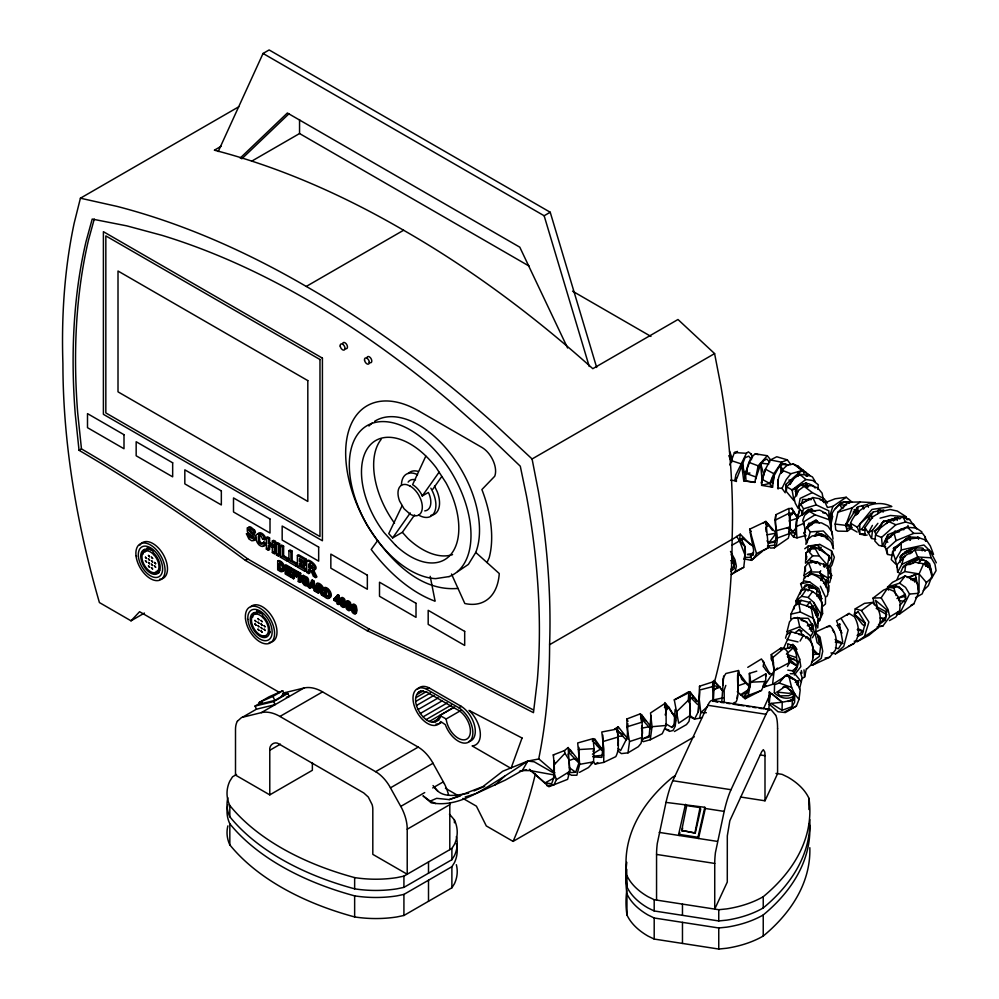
<?xml version="1.0" encoding="UTF-8"?>
<svg xmlns="http://www.w3.org/2000/svg" width="999" height="999" viewBox="0 0 999 999"><rect width="100%" height="100%" fill="white"/><g stroke="black" fill="none" stroke-linecap="round" stroke-linejoin="round"><path stroke-width="1.5" d="M897.164 579.245L898.813 575.099L904.832 571.528L919.08 573.926L919.055 592.432L915.396 574.6L919.08 573.926L923.613 563.798L929.807 568.269L932.467 574.85L932.142 577.322L926.41 582.529L922.202 593.881L915.521 597.639M454.657 706.967L439.885 715.484C431.793 737.362 404.058 698.85 420.904 690.908M593.306 761.837L595.204 764.048L603.721 762.399L603.846 749.088L601.798 731.992L617.37 728.995L618.256 726.822L628.059 739.173M578.921 747.402L578.758 763.373L575.699 772.227L570.829 772.577M780.806 473.264L780.868 467.332L782.267 469.031L782.117 472.028M617.882 750.923L621.378 753.608L627.984 752.846L629.532 741.57L626.86 726.872L626.96 718.943L640.396 713.798L643.456 718.106M564.46 750.586L564.947 753.283L569.155 760.014L569.705 771.403L567.644 779.345L548.901 786.75L529.395 769.292L544.979 782.904L551.56 783.765C555.656 775.037 554.308 764.31 553.259 754.919L564.46 750.586L568.144 747.552L569.667 770.454L567.894 774.537M794.292 695.841C788.036 700.374 779.357 697.951 774.337 692.719L774.562 684.74L779.17 683.004L785.401 675.449L788.998 676.648L791.62 687.437L794.742 694.03L794.63 702.135L792.107 706.643L782.08 710.289L771.091 703.408L769.093 704.482M857.854 513.511L857.929 507.854M742.357 695.616L745.167 698.713L761.475 690.409L765.696 681.518L765.833 673.826L750.749 682.192L748.214 695.579L745.167 698.713L737.274 691.67M778.046 485.864C777.01 477.697 780.818 470.129 787.312 465.284L793.119 463.948L797.939 466.071L809.852 475.636L793.119 463.948M782.08 710.289L782.217 702.235L772.077 693.943L770.017 694.442L763.461 708.84M906.767 519.642L906.168 516.758L897.314 511.051L890.121 509.49L881.293 511.625L872.614 516.945L864.984 527.534L864.859 535.389L867.182 535.027M689.497 702.434L690.509 692.856L698.988 702.971M772.177 479.695L771.915 482.654L772.951 482.817L773.888 476.673L772.564 487.175L761.55 485.364L762.225 479.408L765.446 469.18L770.429 459.965L776.772 456.755L787.337 459.865L790.833 464.61M787.687 648.176L787.786 643.693L793.356 646.091M885.339 617.32L878.383 624.987L885.276 619.992L886.712 609.827L875.499 600.262L877.534 607.155L886.75 612.15M762.237 481.431L762.412 475.262M787.424 666.508L789.622 662.487L787.175 651.236L784.14 648.089L780.669 648.214L771.265 654.595L771.141 658.978L773.513 662.799M797.027 537.862C795.941 528.384 796.278 518.219 799.962 509.253L796.078 522.102L795.504 533.029L793.618 537.112L797.027 537.862L805.631 535.551M792.107 706.643L792.382 699.238L793.843 697.277M627.822 723.613L627.26 737.637L620.604 750.599L618.294 748.513M650.674 726.448L641.82 715.059L642.494 733.129L641.795 735.764M789.148 520.979L797.839 518.131L793.681 512.325L790.496 513.461L789.472 533.528L788.323 538.186L774.312 547.827L770.604 548.076L768.231 546.653M713.211 701.448L712.599 686.65L712.811 681.917L713.985 680.444L723.139 691.383M721.74 702.497L723.638 676.073M301.848 578.234L302.335 576.136M689.722 716.745L694.58 719.018L698.313 711.738L699.849 691.545M698.313 711.738L699.55 686.226L712.811 681.917M829.095 560.064L829.295 555.831L818.83 549.013L814.747 547.739L808.066 550.799L805.993 552.971L805.494 563.186L812.686 555.856L819.267 555.919L827.896 565.659L829.869 573.938M765.746 524.075L765.883 521.478L749.637 529.208L756.493 553.633L753.496 558.716L751.36 560.352L744.305 558.928M790.696 618.768L790.933 614.185L794.767 605.581L798.863 603.546L811.076 607.18L813.86 609.652L818.368 619.255L817.756 627.921L813.174 618.181L811.076 607.18M237.387 721.228A25.362 14.648 60 0 0 235.502 729.445L235.502 775.087L269.78 794.879L269.78 750.286C268.918 745.029 274.75 740.646 279.233 744.143L363.761 792.944L368.294 797.04L372.127 804.632A14.336 8.279 60 0 1 372.814 809.277L372.814 854.37L407.217 874.237L407.217 829.22A34.253 19.768 60 0 0 401.785 808.253L389.473 786.088A28.796 16.621 60 0 0 375.612 771.64M724.263 702.409L724.15 690.197L725.811 685.414M743.743 567.32L731.305 574.5L735.202 571.528L743.743 567.32L745.154 555.419L739.51 540.871L740.247 534.178L749.862 544.005L753.633 546.191M900.074 562.35L900.424 556.605L905.269 551.848L914.722 547.739M767.332 455.719L758.141 465.809L754.819 482.442L743.756 480.831C747.04 471.903 746.865 460.152 755.294 453.821L767.332 455.719L770.828 460.152M828.908 585.601L828.508 591.72L827.971 569.13L831.68 575.312L829.694 582.667M689.635 714.198L690.371 711.213L689.909 703.995L688.299 700.287L688.873 691.67L690.184 692.107L696.428 701.198M811.388 511.613L811.588 508.653L797.065 518.069M765.646 676.573L765.833 673.826M821.952 602.385L821.128 614.585L819.355 621.078L822.602 613.661L821.952 602.385C818.668 594.555 810.314 587.574 801.423 589.76L795.891 600.936L796.028 604.657L798.313 600.574L801.173 600.337L810.189 602.497L818.443 615.009L817.057 617.457M778.109 489.035L778.159 479.645M768.755 709.952L770.017 694.442L769.342 691.957L782.217 702.235L791.108 700.436M811.163 631.268L812.437 623.913M889.447 620.591L895.828 617.007L899.637 610.889L900.286 603.508L897.964 596.415L893.618 591.121L887.349 588.511L883.516 590.109L873.064 598.089L874.35 604.87M650.998 715.446L649.063 737.062L642.757 738.923L649.487 735.664M734.49 561.376L734.078 566.021L730.918 569.218M817.806 489.36L818.243 484.74L812.886 480.507L805.843 479.52L799.824 474.363L793.83 478.558L786.787 486.925L786.288 491.458L793.955 500.624L792.082 489.91L786.787 486.925M768.481 700.486L769.342 691.957M823.588 566.72L823.863 563.973M811.288 511.463L811.588 508.653M737.062 698.301L737.387 695.304M737.712 692.319L738.298 674.138L740.296 674.712L746.253 682.704L749.675 685.439M752.996 555.544L753.621 549.962L750.137 532.417L751.148 531.356M788.885 508.454L775.936 514.66C773.189 524.438 779.295 534.34 776.548 544.293L774.312 547.827M826.086 587.524L826.46 579.333M809.39 551.535L809.665 549.1L812.599 546.266L819.904 544.467L831.518 550.861L834.365 557.23L832.03 564.847L830.094 567.807M826.26 585.976L826.747 581.68L824.55 584.815M875.748 539.373L871.59 538.473L872.527 530.207L877.884 523.326M915.521 527.959L909.54 519.43L902.996 517.145L888.673 521.553L880.469 527.897L875.524 535.014L874.837 540.996L878.958 545.417L885.713 546.865M777.534 668.056L774.175 670.816L763.523 687.2L772.564 684.352L774.175 670.816L772.876 657.454L771.265 654.595M925.611 566.096L926.235 560.851L923.913 564.048M769.28 704.258L777.971 711.738L785.364 712.562L796.39 706.068L798.988 699.462L800.211 689.859L795.616 680.406L788.998 676.648M807.617 551.123L808.266 546.028L819.904 544.467M904.832 571.528L905.718 564.685L915.534 562.275L923.613 563.798M617.807 745.404L618.418 740.833L617.37 728.995L616.745 731.842M780.494 649.525L780.669 648.214L782.679 648.9M641.358 739.447L643.244 741.67L650.249 739.772L652.035 726.71L650.524 712.961L664.585 703.683L664.897 702.572L668.893 708.303M343.956 604.757L343.968 600.574M348.151 602.909L348.127 607.105L349.163 608.578M826.81 568.369L829.295 555.831M885.276 619.992L886.712 609.827M805.094 577.946L804.033 575.474L805.319 566.533L808.441 562.549L817.632 562.062L820.304 565.184M864.909 625.774L862.487 624.525L854.42 614.285L855.231 608.866L864.485 603.359L872.602 602.422C880.044 608.291 882.479 619.28 878.109 627.709L868.905 635.302L857.13 641.608L854.182 641.183M340.821 599.675L341.508 597.727A2.722 1.573 60 0 1 342.669 597.577L343.681 598.164A2.735 1.586 60 0 1 344.855 599.675L345.579 603.558L344.855 606.618A2.722 1.573 60 0 1 344.131 606.868M675.112 709.477L674.088 725.286L671.927 727.459L665.759 723.776M791.757 509.403L791.932 508.316L788.848 508.653L789.934 526.997L788.661 532.442M817.769 623.151L818.368 619.255M806.805 556.281L806.343 559.215L805.993 552.971M763.136 666.558L763.86 662.399L761.425 658.965L747.776 667.344M820.716 580.494L821.465 576.336L810.414 573.189L808.865 575.436M768.643 701.997L770.017 694.442M283.204 568.381L282.43 569.655L280.082 568.518L279.183 569.043L279.183 563.386L280.082 562.874L280.082 568.518M736.238 477.659L736.425 481.506L734.814 480.669L735.913 474.737L746.44 453.296L748.376 451.835L751.223 454.108L752.172 456.88M877.771 513.636L878.558 509.365M688.935 701.198L689.585 698.276L690.134 715.471L688.96 721.465L686.463 724.6L674.4 731.505M681.705 830.419L686.738 805.569L700.037 807.617L700.711 809.128L695.267 833.066L681.705 830.419L695.267 833.066M695.004 832.479L700.037 807.617M567.994 754.969L570.004 749.45L579.02 760.988M723.825 676.86L725.886 673.501L738.511 670.516C735.701 680.719 740.471 691.808 736.213 701.798L733.578 703.009M641.957 725.936L642.32 737.362L641.021 743.431L638.299 746.69L627.984 752.846M704.794 807.292L697.964 837.299L698.488 838.473L705.319 808.478L704.794 807.292L666.008 802.397L657.255 843.643A25.362 5.357 -81.2 0 0 656.555 854.432L656.555 900.087M689.959 715.471L694.58 719.018L699.575 718.256L700.811 712.574L699.025 697.414M775.586 715.147L771.091 709.752A28.796 6.081 -81.2 0 0 766.021 714.235L731.018 789.709A45.667 9.653 -81.2 0 0 724.175 811.4L715.421 852.634A25.362 5.357 -81.2 0 0 714.735 863.436L714.735 909.09L727.284 882.055L727.309 835.876L729.844 820.728L761.688 751.723L763.336 749.65L764.747 751.985A14.336 3.034 -81.2 0 1 764.997 755.694L764.997 800.798L740.496 797.002M801.922 678.608L804.595 677.035L806.405 668.693M830.818 524.825L832.642 516.52M735.202 571.528L736.375 566.233L734.952 559.615L730.506 551.448M801.61 503.883L802.609 499.4L811.388 499.612M679.857 832.492L679.17 835.489L678.658 834.302L685.489 804.307M681.967 831.018L682.654 828.021M851.96 527.609L847.327 531.318L837.811 531.118L835.726 529.882L835.164 524.075L837.886 512.25L847.926 502.197L851.185 501.835L848.925 503.221M811.8 629.557L812.711 625.611L808.253 618.331L794.005 618.044M592.469 741.208L593.069 738.636L595.042 739.347L603.246 750.898M795.316 533.004L793.618 537.112L789.922 532.767L795.316 533.004L795.054 534.103L795.828 531.655M797.702 684.914L798.413 682.042L787.274 674.537M799.587 688.598L802.247 678.059L800.324 672.252M238.773 106.781L80.42 198.202L74.163 223.202A711.026 410.514 60 0 0 62.912 363.711A714.809 412.699 60 0 0 99.413 602.559L131.019 620.816L144.443 613.061M743.905 559.278L745.391 553.334L745.192 546.915L740.933 538.661L744.255 538.598L740.384 540.659M787.799 633.903L787.037 631.655L789.497 621.853L792.319 618.568L797.639 617.519L806.655 621.99L812.949 632.904L810.589 635.988L810.664 641.808M729.844 464.972L734.415 452.547L737.499 451.423M579.507 772.352L588.473 767.557L593.543 761.862L594.068 748.688L593.069 738.636L577.697 742.956L579.695 764.335L576.86 775.212L571.44 775.274L569.168 773.713M760.826 463.548L755.569 479.32M900.286 573.376L897.614 572.14L901.847 564.335L903.92 556.48L914.959 549.987L928.783 550.212L931.043 552.734L936.325 562.799M805.806 554.645L806.205 553.196M94.256 219.068L88.436 240.284A669.542 386.563 60 0 0 77.672 412.674L81.468 448.901A1753.158 1012.187 60 0 1 247.852 559.003L369.518 629.258L452.597 668.406L533.379 709.914M775.936 514.66C774.4 524.625 777.821 535.189 774.35 545.192L767.494 545.978M800.274 593.943L801.423 589.76M829.694 520.554C831.318 512.025 837.212 503.883 845.966 501.823L848.888 502.884M815.634 510.976L808.566 509.265L801.81 515.022L803.533 508.841L800.599 503.996L812.824 497.539L819.779 498.738L825.324 502.897L827.035 506.693M771.915 482.654L773.75 476.386L777.996 468.656L781.98 463.786L785.251 463.736L788.323 465.322L780.768 463.911M793.643 609.427L794.767 605.581M665.184 714.922L666.071 711.95L665.684 704.12L669.155 707.492L674.874 717.582M922.164 550.836L922.951 548.214M807.192 542.12L810.301 531.918L806.655 527.06L814.585 522.527L821.54 522.889L827.871 526.236L832.042 532.017L833.041 539.035M857.13 641.608L864.447 636.588L868.905 622.04L861.463 610.539L855.231 608.866M893.556 521.003L894.405 518.219M785.539 638.174L786.787 634.115L791.033 631.793L803.508 635.114L806.28 637.574M664.834 706.867L665.684 704.12M803.421 580.219L804.357 577.272L811.75 574.125C820.541 576.848 828.621 584.565 827.821 594.368L826.747 596.64M926.223 565.834L927.621 561.488M828.708 518.993L832.916 506.356L846.203 497.277L851.735 501.873M796.353 651.585L794.592 646.378L799.675 659.04L796.303 669.417L793.131 673.801L790.209 673.676M761.475 690.409L743.406 697.24L746.927 692.906L749.475 685.239L749.4 673.401L756.767 671.141M830.531 528.871L831.455 526.136L830.394 519.13L826.173 513.461L819.704 510.164L809.465 511.351L804.62 515.284L802.759 520.392L804.282 525.162M805.818 544.293L807.517 539.398L812.224 535.926L818.793 534.977L825.599 537.025L830.981 541.833L833.578 548.801M346.703 602.122L347.24 601.036M736.8 478.521L745.054 457.717L748.763 456.156L751.573 459.827M264.598 539.71L262.6 539.11L261.238 536.513L259.49 535.601A3.197 1.848 60 0 0 258.391 536.188L258.379 541.221A3.147 1.823 60 0 0 259.465 543.081L260.452 543.881A2.86 1.648 60 0 0 262.113 543.906L263.886 542.007L265.846 543.856L264.623 544.567C263.748 548.401 259.091 545.716 257.892 543.506A6.231 3.596 60 0 1 256.243 540.009C252.872 531.081 264.31 532.654 264.598 539.71L265.821 539.01C265.559 535.514 259.99 529.97 257.467 534.315M265.846 543.856L264.835 545.566L263.162 545.804M593.044 751.523L594.068 748.688L578.371 749.575M263.561 542.919L263.886 542.007M754.932 482.205L746.078 481.019L745.454 473.201L750.274 460.214M847.327 531.318L845.728 525.362L852.234 507.829L860.289 501.973L875.311 502.709L868.193 503.021M783.716 648.101L791.033 631.793M932.467 574.85L928.346 585.651L923.351 590.546M310.065 588.311L310.677 586.725L313.624 588.423L314.273 590.734L315.896 591.67L316.795 591.146L313.836 580.918L312.262 580.007L308.479 587.387L310.065 588.311L310.964 587.787L309.378 586.875L308.479 587.387M311.126 585.551L312.125 582.954L313.149 586.713L311.126 585.551L313.024 582.442M907.904 526.573L887.961 534.665L885.564 540.834L887.811 542.282M354.021 605.881L353.871 610.414L355.12 611.875M826.697 582.055L819.767 573.064L820.691 570.741M821.902 580.606L823.538 576.523M830.381 521.391L832.479 516.183L831.43 513.886M894.717 520.154L895.791 517.532M797.751 683.066L798.676 680.794M914.634 582.03L916.195 578.234L910.926 579.145M799.487 603.533L801.173 600.337M310.527 584.128L312.262 580.007M787.337 459.865L781.655 462.2L773.838 473.701L769.754 483.429L762.112 485.164M789.972 484.453L791.732 480.282L788.885 480.069M877.634 528.908L879.957 527.272L881.705 523.114M896.578 614.51L899.387 614.173L913.835 603.896L918.406 593.306L917.806 584.365L915.696 581.156L905.256 575.874L892.519 582.317L887.537 587.175L888.498 590.097M640.596 717.894L641.82 715.059M806.742 543.568L804.108 532.854L806.655 527.06L812.362 524.35M762.712 686.713L765.371 680.706M900.848 571.99L903.296 566.495L905.718 564.685L910.314 564.41M796.203 495.442L798.451 490.472L804.108 486.326L811.313 485.614L817.744 487.999L822.115 493.156L823.176 498.663M487.012 562.537L489.185 557.742A103.247 59.603 60 0 0 481.893 489.56L494.705 476.273A19.393 11.189 60 0 0 481.893 447.415L418.668 410.914A103.247 59.603 60 0 0 351.223 424.013A103.247 59.603 60 0 0 367.045 525.012C386.625 556.243 417.657 591.97 458.004 588.411M218.219 151.536L263.049 53.459L269.131 49.95L550.224 212.238L596.665 367.457M770.291 709.415L712.125 700.424A28.796 6.081 -81.2 0 0 707.841 705.232L672.839 780.706L731.018 789.709M764.997 800.798L777.584 773.651L777.584 728.646M879.957 527.272L883.74 520.679M664.585 703.683L666.071 711.95L666.146 725.449L662.237 733.728L650.249 739.772M856.193 515.009L857.492 512.3L856.692 508.241M402.185 505.556L388.761 533.628L392.619 537.924L402.36 532.305L414.635 514.922M425.799 456.156L412.587 484.677A17.208 9.94 60 0 1 421.191 493.756L422.265 495.979L428.346 492.47L429.208 494.268A17.208 9.94 60 0 1 424.75 510.889M569.705 771.403L556.393 779.695L553.808 785.089L546.74 785.614M805.094 589.922L804.008 587.524L805.182 585.077L809.902 585.052L815.196 588.199L820.404 593.943L818.73 588.536L809.902 582.105L804.27 580.931L800.611 583.741L802.809 590.446M829.457 565.946L831.643 561.388L831.518 550.861M901.935 560.614L903.92 556.48L896.902 564.972L897.614 572.14M798.301 486.051L795.841 491.096L796.365 494.118M785.239 492.794L782.005 488.374L786.3 479.532L790.896 473.713L803.009 470.292L804.22 474.413M887.961 534.665L882.304 546.128L881.543 537.412L895.841 524.75L905.618 522.027L913.623 524.263L916.607 529.02M896.553 613.836L899.387 614.173L909.527 594.055L905.531 587.375L899.6 583.154L887.537 587.175L893.943 588.061L897.077 586.113M800.599 503.996L799.188 506.755L799.724 510.689M807.517 551.885L808.066 550.799L812.686 555.856M808.016 591.021L809.964 587.287L807.329 584.565M723.663 677.884L722.689 679.732L723.226 685.089M798.451 490.472L794.193 498.538L795.241 503.146L798.263 508.541L800.149 498.389L812.312 492.619L824.4 498.901L826.173 502.584M248.139 527.784L248.988 526.81L250.612 526.948L254.508 530.057M872.427 525.399L868.343 532.867L871.59 538.473M794.879 669.817L797.402 665.322L795.579 647.29M795.229 491.483L798.039 486.513M812.462 637.712L815.659 632.055L816.046 628.746L813.174 618.181L800.324 612.012L790.933 614.185M891.245 536.75L887.062 538.698L893.818 533.129L895.104 530.881M926.785 566.121L928.283 563.511M800.087 641.058L803.508 635.114L798.988 634.552M476.361 793.468L505.319 780.107L522.315 770.516L527.797 761.063L538.886 758.965L554.907 772.751M808.016 576.498L811.475 570.516L808.441 562.549M857.105 532.055L851.285 528.696L850.549 523.251C856.692 507.292 876.173 498.588 891.832 506.53L872.002 509.428L857.279 527.222L859.889 534.228L864.085 534.815L861.288 533.716M901.098 542.794L892.631 551.635L891.283 559.615L896.44 564.747L895.479 559.952L901.298 549.962L901.098 542.794L910.039 538.836L919.255 537.874L926.572 540.372L930.294 545.916L933.528 554.383L923.95 545.004L901.298 549.962M931.468 578.533L936.075 570.629L934.964 564.21L931.18 557.792L928.783 550.212M814.834 612.075L816.283 609.665M828.92 560.202L830.419 557.729L817.294 545.192L813.661 545.654L809.665 549.1L810.464 551.048M824.662 567.245L826.011 565.022M374.575 421.353A86.039 49.675 60 0 1 450.799 454.095A86.039 49.675 60 0 1 475.761 552.435L468.381 564.41L457.604 571.665M830.956 652.909L835.501 653.821L854.033 643.431C860.501 635.926 859.003 624.875 854.457 616.77L849.05 613.436L836.513 620.816L837.612 623.413M842.869 508.441L844.392 505.993L846.665 504.607M901.148 555.294L910.501 550.761L912.149 548.126M236.538 774.487L232.555 776.785L229.782 781.181A81.394 46.99 0 0 0 229.832 805.531A259.178 149.638 0 0 0 354.645 877.597A81.394 46.99 0 0 0 396.84 877.621L403.921 876.135L451.885 848.451L454.458 844.355A81.394 46.99 0 0 0 454.42 819.992A259.178 149.638 0 0 0 449.425 814.173M227.884 797.789A81.394 46.99 0 0 0 229.832 816.782A259.178 149.638 0 0 0 354.645 888.835A81.394 46.99 0 0 0 396.84 888.86L403.921 887.374L451.885 859.689L454.458 855.594A81.394 46.99 0 0 0 456.343 836.6M227.884 804.807A81.394 46.99 0 0 0 229.832 823.8A259.178 149.638 0 0 0 354.645 895.866A81.394 46.99 0 0 0 396.84 895.891L403.921 894.405L451.885 866.707L454.458 862.624A81.394 46.99 0 0 0 456.343 843.618M227.884 825.886A81.394 46.99 0 0 0 229.832 844.879A259.178 149.638 0 0 0 354.645 916.932A81.394 46.99 0 0 0 396.84 916.957L403.921 915.471L451.885 887.786L454.458 883.69A81.394 46.99 0 0 0 456.343 864.697M835.164 524.075L845.728 525.362L857.567 506.918L867.419 504.445L868.431 507.205M237.4 721.228L241.583 717.494L261.301 712.637L303.883 688.049A45.667 26.361 60 0 1 322.565 691.845M873.064 598.089L881.18 597.802L887.349 588.511M899.637 610.889L889.684 616.895L882.804 626.098L876.997 627.06M789.859 484.503L793.83 478.558M883.778 509.94L873.351 511.925L861.65 529.395L865.246 530.319M927.721 567.245L929.382 564.772M795.891 600.936L801.635 596.316L806.468 589.235M392.619 537.924L410.264 512.962M422.265 495.979L439.073 472.19M432.679 489.398L441.758 476.535M377.672 540.546L371.203 549.462A123.714 71.428 60 0 0 435.114 601.198L430.194 576.311M759.04 467.082L763.76 460.576L766.845 459.053L769.68 462.237M918.406 563.399L921.977 558.478M918.818 562.724L921.39 559.215M350.587 609.939L351.323 606.88L350.599 602.984A2.735 1.586 60 0 0 349.425 601.485L348.414 600.899A2.722 1.573 60 0 0 347.24 601.036M352.672 604.782L352.984 604.358A2.722 1.573 60 0 1 354.146 604.208L355.169 604.795A2.735 1.586 60 0 1 356.331 606.306L357.055 610.189L356.331 613.249A2.722 1.573 60 0 1 355.169 613.398L354.146 612.799M763.423 523.114L765.883 521.478L776.173 533.129L768.843 542.944L767.007 540.871M801.635 596.316L808.166 597.452L812.637 591.445M616.795 728.771L618.256 726.822L614.46 729.108M671.927 727.459L675.074 723.264M755.981 477.035L745.454 473.201L747.177 470.904M914.073 550.574L916.52 547.302M814.285 536.176L817.132 532.492L827.16 536.888L827.921 539.572M899.6 583.154L905.256 575.874M753.583 552.859L749.774 557.43L745.242 557.342M805.706 638.086L806.88 636.613C815.097 643.281 814.697 656.131 810.801 665.159L806.68 669.118M821.428 598.126L819.942 599.987L822.14 598.538M796.852 684.777L798.651 682.542M814.934 632.305L820.017 637L822.726 651.248L821.228 658.353L812.212 665.259L829.582 657.292L835.451 649.974C837.437 641.645 836.213 631.743 829.832 625.561L814.934 632.305L817.107 642.619L820.354 645.529M789.01 515.347L791.857 514.547L793.681 512.325M857.192 514.185L858.978 512.05M788.648 648.488L791.62 644.929M899.924 518.931L897.527 517.582L883.303 521.84L874.737 531.905L876.185 534.465M789.173 529.383L792.919 531.693L795.591 528.571M807.192 500.499L808.878 498.538M899.812 605.444L905.681 598.651L905.206 593.993M335.227 599.675L336.925 597.739L336.925 600.661L335.227 599.675L336.126 599.163M806.493 605.981L810.226 601.785M339.198 604.083L336.925 603.808L336.925 602.097L333.903 600.349L333.903 598.913L337.999 594.83L339.198 595.516L339.198 600.923L340.11 601.46L338.286 601.448L338.286 596.041L337.1 595.354M335.602 597.502L337.999 594.83M855.069 515.097L858.328 511.5M835.339 508.591L840.908 502.559L845.966 501.823L842.919 502.36M794.28 675.074L800.811 666.645L799.675 659.04M554.445 764.535L564.947 753.283M131.019 620.816L139.598 611.713L279.708 692.607M805.843 479.52L792.082 489.91L795.366 489.06L798.451 485.851L803.196 484.09L808.703 483.753L813.561 485.889L815.147 488.036M688.299 700.287L676.872 711.463L675.212 726.248L673.026 730.469L669.555 731.38L665.172 728.97L668.905 729.982M240.21 158.054L287.375 112.999L519.805 247.19L567.594 348.002M241.795 158.829L288.973 113.774M921.94 531.93L916.208 527.996L907.554 527.335L894.03 533.091L887.474 539.348L884.639 545.566L887.562 554.433L893.019 555.506M786.4 654.195L793.88 647.202L784.802 648.701M886.513 523.563L888.673 521.553L895.841 524.75M906.58 538.286L897.04 547.152L894.093 547.514M665.871 710.539L669.155 707.492L664.435 707.442M495.217 784.852L504.645 776.173L527.797 761.063L534.178 761.8L554.308 773.388M835.501 653.821L843.73 646.403L848.151 629.957L841.283 618.718M926.36 540.983L925.161 536.85L922.452 533.254L913.735 533.391L896.053 540.671L886.9 548.901L887.562 554.433M786.176 491.396L785.788 484.515L798.688 472.952L803.009 470.292M707.579 706.505L700.811 712.574L706.355 712.724M847.002 615.259L849.05 613.436M873.351 511.925L859.752 523.838L859.889 534.228L865.384 534.053M831.68 575.312L828.296 578.271L819.767 573.064M820.291 593.206L816.82 596.203L816.807 588.798L809.964 587.287M822.152 606.83L825.461 603.97L825.486 597.152L820.379 586.251M780.918 473.264L783.141 471.353M772.876 657.454L784.14 648.089M762.437 551.286L751.36 560.352L751.098 555.019L747.402 554.482L753.421 553.209M809.302 629.158L812.187 626.823M903.583 567.082L910.626 561.525L917.594 558.703L924.5 560.414L929.582 563.561L931.58 572.14M730.818 571.253L734.352 568.506L734.365 562.974L731.081 554.308M804.769 548.763L808.266 546.028M821.365 536.276L823.451 534.677M895.067 549.775L892.631 551.635L895.479 559.952M865.421 623.726L854.42 614.285L858.091 611.525L865.246 623.026L862.324 634.34L858.054 636.113M794.929 632.817L799.737 629.22L802.921 636.276M811.538 662.2L819.33 656.43L820.828 644.542L817.919 635.864L819.08 642.644M911.55 563.936L918.768 558.628M874.175 531.268L881.18 526.173M861.463 610.539L872.602 602.422M250.274 529.008C249.862 532.692 258.142 534.964 255.319 539.797L252.984 540.059M906.268 564.785L911.625 560.901L917.831 559.565L924.5 560.414M823.438 583.379L827.147 580.731M803.021 502.934L807.704 499.6M787.811 670.142L792.344 670.754L797.19 667.307M731.942 539.71L740.247 534.178M793.493 693.306L788.673 695.716L779.832 695.891L777.085 692.082L785.414 686.263L794.742 694.03L798.988 699.462M766.283 526.997L768.755 525.299M690.134 715.471L678.671 723.189L674.3 699.874L690.184 692.107M804.033 575.474L811.475 570.516M816.72 520.779L811.887 523.938L809.402 523.638M857.092 635.414L862.999 631.568L857.217 629.67M864.447 636.588L878.109 627.709M887.237 538.386L893.768 534.165M854.42 614.285L858.041 611.962M872.527 530.207L868.343 532.867L864.984 527.534M748.738 689.522L740.446 694.792L746.927 692.906M772.564 684.352L787.125 675.149M909.727 553.858L912.075 552.397M592.419 754.208L600.299 749.25L602.522 750.823M822.602 613.661L821.128 614.585L813.86 602.522L808.166 597.452M738.511 670.516L739.435 673.251M804.008 587.524L807.891 585.114L811.525 585.476L815.196 588.199M737.924 676.198L740.296 674.712L741.733 679.332L749.899 687.087M832.379 535.227L829.295 519.792L815.097 514.785L803.708 521.84L805.419 532.567M504.645 776.173C482.767 789.622 458.391 808.041 431.168 802.784L422.989 795.816L430.207 801.111L435.689 803.558M812.212 665.259L816.008 662.924M763.636 550.561L768.431 547.639L765.883 521.478L772.489 530.457M595.204 764.048L597.764 762.524M795.254 682.542L797.914 680.968M812.761 522.589L816.495 520.404M591.108 763.286L593.543 761.862L579.695 764.335M732.017 545.204L739.51 540.871L745.192 546.915M221.029 146.353L214.373 150.187A987.162 569.942 60 0 1 403.596 230.245A987.162 569.942 60 0 1 592.807 368.681L677.984 319.505L714.597 353.596L720.853 385.814A711.026 410.514 60 0 1 732.105 539.335A714.809 412.699 60 0 1 714.597 681.53M251.636 161.201L299.55 133.541L529.308 266.196M80.42 198.202L117.033 206.393A987.162 569.942 60 0 1 306.256 286.438L403.596 230.245M79.033 450.299A1753.158 1012.187 60 0 1 245.417 560.414L367.095 630.656L450.162 669.805L533.466 712.662L537.262 680.831A669.542 386.563 60 0 0 526.498 496.003L520.292 466.221L485.726 433.091L450.561 401.96A888.835 513.174 60 0 0 161.95 235.327L126.773 225.861L92.208 219.068L86.001 241.683A669.542 386.563 60 0 0 75.25 414.086L79.033 450.299L81.468 448.901M263.049 53.459L544.143 215.747L550.224 212.238M147.178 549.413L147.178 547.664L152.622 550.799L153.659 553.021A13.761 7.942 60 0 1 158.516 572.752A13.761 7.942 60 0 1 143.107 564.897A13.761 7.942 60 0 1 146.216 549.225L149.613 548.014M254.508 530.057A3.959 2.285 60 0 1 255.432 532.367L254.295 533.878L252.272 532.817C241.795 523.439 256.98 536.875 254.096 540.509L251.773 540.759L248.901 538.961L246.453 533.841L247.665 533.129L249.625 534.04L250.986 536.913L253.284 537.887M246.453 533.841L248.414 534.752L249.625 534.04M252.272 532.817L253.496 532.105M262.6 539.11L263.823 538.399M266.371 537.549L267.582 536.85L269.605 538.011L269.605 542.557L273.564 544.842L272.34 545.541L268.381 543.256L268.381 538.711L266.371 537.549L266.371 549.088L268.381 550.262L269.605 549.55L269.605 544.505M268.381 538.711L269.605 538.011M268.381 543.256L269.605 542.557M272.34 545.541L272.34 540.996L273.564 540.297L275.574 541.458L275.574 552.996L274.363 553.708L272.34 552.547L272.34 547.489L268.381 545.217L268.381 550.262M272.34 540.996L274.363 542.157L275.574 541.458M245.417 560.414L247.852 559.003M266.371 549.088L267.582 548.389M276.386 543.331L277.61 542.632L279.62 543.793L279.62 555.332L278.396 556.043L276.386 554.882L276.386 543.331L278.396 544.492L279.62 543.793M272.34 547.489L273.564 546.79M280.382 545.729L281.606 545.029L283.616 546.191L283.616 555.694L288.636 558.591L288.636 560.539L287.412 561.251L280.382 557.18L280.382 545.729L282.392 546.903L283.616 546.191M272.34 552.547L273.564 551.835M276.386 554.882L277.61 554.17M288.911 550.661L290.135 549.949L292.145 551.123L292.145 560.626L297.165 563.523L297.165 565.471L295.954 566.171L288.911 562.112L288.911 550.661L290.934 551.823L292.145 551.123M280.382 557.18L281.606 556.48M282.392 546.903L282.392 556.406L283.616 555.694M277.697 561.088C285.127 561.163 286.126 577.459 277.697 569.617L277.697 561.088L278.596 560.564C283.204 560.601 288.049 570.941 282.143 571.103M282.392 556.406L287.412 559.303L288.636 558.591M297.39 555.456L298.601 554.757L306.019 559.028L306.019 560.988L304.795 561.688L299.4 558.578L299.4 561.138L304.42 564.035L305.644 563.324L305.644 565.272L304.42 565.983L299.4 563.086L299.4 566.221L304.995 569.442L306.206 568.743L306.206 570.691L304.995 571.391L297.39 567.007L297.39 555.456L304.795 559.74L306.019 559.028M290.934 551.823L290.934 561.326L292.145 560.626M277.697 569.617L278.596 569.093M285.152 565.397L286.051 564.872L291.533 568.031L290.622 569.992L286.638 567.694L286.638 569.592L290.347 571.728L291.246 571.203L290.347 573.164L286.638 571.028L286.638 573.351L290.771 575.724L291.671 575.212L290.771 577.16L285.152 573.926L285.152 565.397L290.622 568.556L291.533 568.031M299.4 561.138L300.624 560.427L305.644 563.324M286.638 569.592L287.537 569.068L291.246 571.203M290.934 561.326L295.954 564.223L297.165 563.523M293.531 578.758L292.045 577.897L292.045 569.368L292.944 568.856L298.014 571.778L297.103 573.738L293.531 571.678L293.531 573.701L296.616 575.474L297.515 574.949L296.616 576.923L293.531 575.137L293.531 578.758L294.43 578.246L294.43 574.612M309.952 569.23L309.952 572.839L308.728 573.551L306.705 572.39L306.705 560.839L307.929 560.139C311.201 560.002 320.08 568.419 314.086 569.992M297.39 567.007L298.601 566.296M286.638 573.351L287.537 572.827L291.671 575.212M299.4 566.221L300.624 565.521L306.206 568.743M293.531 573.701L294.43 573.176L297.515 574.949M292.045 569.368L297.103 572.29L298.014 571.778M308.728 566.883L312.038 568.656A1.536 0.887 60 0 0 312.749 568.194L312.212 566.171L308.728 563.96L308.728 566.883L309.952 566.183L313.249 567.956M298.289 572.976L299.188 572.464L300.687 573.314L300.687 581.855L299.787 582.367L298.289 581.505L298.289 572.976L299.787 573.838L300.687 573.314M306.705 572.39L307.929 571.678M315.696 577.572L312.25 570.491L313.461 569.78L316.92 576.873L315.696 577.572L313.286 576.173C312.337 573.314 307.53 562.924 308.728 573.551M298.289 581.505L299.188 580.993L299.188 572.464M307.754 580.806L303.733 577.634A2.61 1.511 60 0 0 302.809 578.034L303.072 582.18A2.672 1.548 60 0 0 304.146 583.516L305.07 584.04A4.57 2.647 60 0 0 306.343 584.103L306.343 583.029L304.645 582.042L305.544 580.082L308.753 581.942L308.753 585.339L306.493 585.988A6.993 4.033 60 0 1 304.133 584.989L301.386 581.268L301.436 576.66A4.558 2.635 60 0 1 302.41 575.936L306.343 577.859A3.534 2.035 60 0 1 307.405 579.557L307.754 580.806L308.666 580.282L308.304 579.033A3.534 2.035 60 0 0 307.242 577.335L303.309 575.424M306.281 580.269L307.18 579.757M304.645 582.042L305.544 580.082M304.645 580.606L307.854 582.454L308.753 581.942M256.681 612.637L256.681 610.876L262.125 614.023L263.162 616.246A13.761 7.942 60 0 1 268.032 635.976A13.761 7.942 60 0 1 252.61 628.121A13.761 7.942 60 0 1 255.732 612.449L259.116 611.238L258.167 611.051M306.343 584.103L307.255 583.591A4.57 2.647 60 0 1 305.969 583.516L305.045 582.991A2.672 1.548 60 0 1 303.971 581.655L303.708 577.509A2.61 1.511 60 0 1 304.645 577.11L305.057 577.21M311.363 580.519L312.937 581.43L313.836 580.918M538.648 759.228A714.809 412.699 60 0 0 549.6 644.705A711.026 410.514 60 0 0 538.349 491.183L532.08 458.978L714.597 353.596M318.182 592.994L318.182 589.435L319.081 588.911L319.081 592.469L318.182 592.994L316.683 592.132L316.683 583.603L317.595 583.079C321.328 582.991 326.848 590.859 320.779 590.734L323.326 595.966L324.238 595.441L321.678 590.209M313.624 588.423L314.523 587.899M318.182 585.901C321.815 586.263 321.99 591.733 318.182 588.074L318.182 585.901L319.081 585.389L319.081 587.549L321.054 588.661M318.182 588.074L319.081 587.549M314.273 590.734L315.172 590.209M316.683 592.132L317.595 591.608M324.126 587.899C331.568 587.974 332.567 604.27 324.126 596.428L324.126 587.899L325.037 587.375C329.645 587.412 334.49 597.752 328.584 597.914M325.624 590.197C329.533 590.259 330.207 599.974 325.624 595.854L325.624 590.197L326.523 589.685L326.523 595.329L329.146 596.403M318.182 589.435L321.541 594.929L322.452 594.417M324.126 596.428L325.037 595.904M325.624 595.854L326.523 595.329M338.286 596.041L339.198 595.516M333.903 598.913L334.802 598.401M333.903 600.349L334.802 599.825M338.286 601.448L339.198 600.923M338.286 604.607L338.286 602.884L340.11 602.897M367.095 630.656L369.518 629.258M259.216 702.484L268.956 696.865L282.692 690.759L284.54 694.804L274.8 700.424L259.927 704.033L259.216 702.484L272.952 696.378L282.692 690.759M255.045 706.081L273.701 701.56L275.1 704.67L256.456 709.19L255.045 706.081L261.463 702.372M259.927 704.033L262.362 702.622M242.645 717.157L256.456 709.19M282.567 694.105L285.227 692.569L303.883 688.049M273.701 701.56L287.837 693.406L289.248 696.503L286.376 697.202M261.313 712.674A45.667 26.361 60 0 1 279.97 716.433L322.565 691.882L418.206 747.102A28.796 16.621 60 0 1 432.043 761.525L444.343 783.678M269.78 750.286L280.419 744.143M416.608 694.705L423.326 690.821M426.536 689.21L458.841 707.767A20.654 11.926 60 0 1 470.604 740.409A20.654 11.926 60 0 1 445.329 724.662L440.734 721.565A20.654 11.926 60 0 1 415.509 709.128A20.654 11.926 60 0 1 426.536 689.21L428.971 687.799L461.276 706.368A20.654 11.926 60 0 1 474.787 726.585A20.654 11.926 60 0 1 468.581 741.62M415.771 697.752L426.511 691.558M415.759 701.41L430.532 692.881M416.571 705.431L434.016 695.354M269.78 794.879L312.362 770.291L312.362 762.612M418.144 709.527L438.274 697.889M420.379 713.423L441.858 701.011M423.114 716.857L447.277 702.896M549.6 644.705L732.105 539.335M426.173 719.592L451.685 704.857M429.358 721.44L453.521 707.492M432.43 722.289L440.484 717.632M458.841 707.767L461.276 706.368M435.189 722.065L439.21 719.73M439.885 715.484L446.178 718.98L460.951 710.451M418.206 747.102L375.612 771.69L279.97 716.47M390.484 787.824L433.067 763.236M400.774 806.405L424.725 792.569M432.717 787.961L443.356 781.817M407.217 829.22L449.8 804.632L449.8 849.649M462.937 798.388L476.411 806.168L486.301 825.936L513.099 841.395L694.268 736.8M909.602 577.747L916.145 573.988M592.407 740.846L595.042 739.347L595.142 740.546M418.219 692.457L420.479 691.183L426.311 691.808L456.718 709.365A17.208 9.94 60 0 1 470.317 729.395A17.208 9.94 60 0 1 459.777 738.998A17.208 9.94 60 0 1 446.178 718.98M674.3 699.874L688.873 691.67M897.527 517.582L883.303 521.84M841.945 633.154L837.249 625.337L839.472 624.125L842.706 641.808L838.373 648.726L835.414 647.802M792.082 489.91L803.196 484.09M544.979 782.904L554.333 777.859M789.622 662.487L774.175 670.816L771.94 657.966M763.523 687.2L766.258 685.739M848.488 646.241L854.033 643.431M756.493 553.633L768.431 547.639M774.862 520.317L789.585 512.986M792.382 699.238L787.874 701.485L791.595 700.486M787.15 528.371L789.934 526.997L776.673 530.606L776.011 527.797M785.039 711.688L796.39 706.068M283.167 693.393L285.227 692.569M898.276 597.902L905.057 594.63M713.111 690.159L719.73 686.975L722.277 690.434M603.721 762.399L615.796 756.643C620.329 748.101 617.494 738.161 617.37 728.995M688.761 698.676L691.333 697.464L695.441 698.563M902.721 557.704L905.456 556.418M901.847 564.335L917.731 556.992L931.18 557.792M902.946 554.095L910.501 550.761M837.249 625.337L840.109 624.1M430.207 801.111L436.675 798.338L449.225 799.612L460.327 795.966M473.988 790.921L484.677 786.325M911.1 605.069L913.835 603.896M796.827 526.311L803.808 523.389M905.269 551.848L914.834 547.852L921.89 548.014L925.136 551.311M527.797 761.063L502.684 771.265L482.892 786.613L449.225 799.612M806.518 476.261L809.015 475.262L812.437 476.935L815.309 481.693M825.836 502.422L835.152 498.776L846.203 497.277M737.574 675.774L740.296 674.712M787.037 631.655L799.737 626.773L810.589 635.988M777.234 538.124L789.472 533.528M569.005 760.589L574.475 758.578L578.883 761.475M715.546 688.498L719.73 686.975L714.335 682.192L713.348 701.073L717.582 701.76M907.192 577.522L915.396 574.6M738.386 685.664L745.054 683.341M809.178 607.28L813.298 605.881M629.532 741.57L642.32 737.362M779.994 465.447L785.251 463.736M775.636 540.746L768.843 542.944L775.174 542.132M815.097 536.126L822.052 533.866M699.575 718.256L702.434 717.332M465.109 797.027L474.95 793.918M846.665 528.696L851.835 527.085M626.86 726.872L641.533 722.314L640.396 713.798M803.533 508.841L816.27 504.907L828.833 510.814L829.058 519.617M837.886 512.25L852.234 507.829M910.976 579.807L916.195 578.234M603.121 741.495L617.919 737.087M812.624 654.969L816.845 653.758L819.317 654.357M814.897 562.837L817.632 562.062M308.753 585.339L307.405 585.476M745.142 478.146L744.305 472.465L747.14 471.678M896.915 598.551L905.768 596.103M809.902 582.105L800.611 583.741M880.044 518.169L890.384 515.459L906.168 516.758M699.625 690.034L712.599 686.65M519.48 771.253L526.56 769.792M821.24 547.29L817.17 548.314L811.95 545.941M893.818 533.129L899.512 531.693M283.529 694.442L287.837 693.406M281.568 695.529L284.54 694.804M713.423 699.937L723.214 697.801M805.968 475.924L809.015 475.262L799.824 474.363M827.347 507.542L832.916 506.356M641.358 728.234L648.513 726.885L650.824 728.446M766.995 534.827L776.173 533.129M807.292 625.774L812.911 624.775L808.241 624.525M819.23 550.162L821.628 549.737M792.981 692.582L788.611 693.306L777.085 692.082M825.087 658.016L829.582 657.292M553.259 754.919L554.095 754.807M468.643 793.218C457.405 795.017 443.244 798.913 435.002 788.273M853.183 512.812L857.492 512.3L854.083 509.465M771.091 703.408L782.217 702.235M675.199 775.761A81.394 46.99 0 0 0 672.639 777.172A259.178 149.638 0 0 0 626.947 875.611A81.394 46.99 0 0 0 648.001 896.715L654.195 899.724L718.756 909.714L726.723 908.903A81.394 46.99 0 0 0 763.236 896.702A259.178 149.638 0 0 0 808.915 798.263A81.394 46.99 0 0 0 787.861 777.147L782.092 774.35L775.986 773.413M626.798 862.324A259.178 149.638 0 0 0 626.947 886.85A81.394 46.99 0 0 0 648.001 907.954L654.195 910.963L718.756 920.953L726.723 920.141A81.394 46.99 0 0 0 763.236 907.941A259.178 149.638 0 0 0 809.827 819.592M626.798 869.355A259.178 149.638 0 0 0 626.947 893.88A81.394 46.99 0 0 0 648.001 914.984L654.195 917.994L718.756 927.971L726.723 927.159A81.394 46.99 0 0 0 763.236 914.959A259.178 149.638 0 0 0 809.764 825.174M626.798 890.421A259.178 149.638 0 0 0 626.947 914.947A81.394 46.99 0 0 0 648.001 936.063L654.195 939.06L718.756 949.05L726.723 948.238A81.394 46.99 0 0 0 763.236 936.038A259.178 149.638 0 0 0 809.827 847.689M592.994 756.231L603.533 755.182M887.537 587.175L896.44 586.438L902.784 589.947M652.035 726.71L666.146 725.449M909.527 594.055L918.406 593.306M827.122 626.685L829.707 626.46M878.183 626.473L882.804 626.098M810.301 531.918L823.313 530.968L832.904 541.108L833.241 548.176M617.919 736.35L622.527 736.063L626.261 739.934M907.154 519.542L909.54 519.43M765.696 681.518L750.749 682.192L749.4 673.401M745.454 473.201L749.987 473.039M818.306 596.153L821.303 596.053M835.289 642.232L842.169 642.994M881.006 618.269L884.003 618.206M847.926 502.197L860.289 501.973M782.979 687.125L786.001 687.1M522.315 770.516L530.194 770.616L553.896 774.899M811.076 571.928L820.054 572.102M820.167 499.812L823.089 499.887L823.688 502.572M845.279 525.624L851.048 525.836L845.828 523.513M592.956 756.917L601.91 757.379L603.109 745.778L602.809 735.002M919.092 537.524L908.965 536.95L893.231 548.663L894.867 550.661M746.44 453.296L734.415 452.547L735.651 453.271M746.078 481.019L743.756 480.831L741.695 465.059M845.728 525.362L851.048 525.836M777.559 487.924L782.005 488.374M845.291 505.232L839.635 504.632L842.232 508.641M760.451 463.161L768.793 464.06M730.669 480.219L734.814 480.669M803.258 471.553L805.644 471.815M818.268 597.777L821.066 598.101M784.115 686.962L787.774 687.412M899.924 557.042L902.497 557.367M794.742 659.215L791.096 658.753L787.424 656.618M798.501 630.444L802.172 630.968M800.574 600.899L798.313 600.574L798.738 603.421M713.286 701.111L717.881 701.822M720.941 702.297L724 702.772M727.06 703.246L730.132 703.721M733.191 704.195L743.905 705.856M746.965 706.33L750.024 706.805M753.096 707.28L756.156 707.742M759.215 708.216L762.274 708.691M765.334 709.165L769.929 709.877M707.841 705.282L766.021 714.285M760.401 754.982L764.997 755.694M705.319 808.478L724.175 811.4M678.658 834.302L697.964 837.299M659.178 832.392L717.344 841.395M656.555 854.432L714.735 863.436M816.745 562.624L812.786 561.95L811.288 560.739M808.291 587.275L815.471 588.548M770.429 459.965L781.655 462.2M898.7 600.362L904.57 601.56M731.218 562.986L735.414 563.861M714.41 685.776L719.73 686.975M800.399 485.127L807.841 486.813L806.63 482.679M861.013 529.395L865.084 530.319M787.025 639.385L798.026 641.92M853.333 511.301L857.492 512.3M822.714 512.687L825.549 513.374M880.044 618.006L884.277 619.03M912.749 580.394L915.696 581.156M896.44 586.438L895.504 586.201L893.943 588.061L896.066 595.554M755.294 453.821L758.204 454.67M801.223 620.317L806.655 621.99M827.896 565.659L810.239 560.189L811.013 562.937M640.734 718.381L646.153 721.003M730.993 460.514L741.071 463.836M842.519 643.593L835.851 640.721M312.25 570.491C319.218 570.716 310.389 560.027 306.705 560.839M320.779 590.734C325.936 590.896 319.405 583.004 316.683 583.603M901.11 528.883L903.833 529.795M787.799 654.67L796.141 657.529M779.17 683.004L791.62 687.437M810.501 561.026L816.183 563.099M749 462.412L758.141 465.809M343.181 599.175L342.257 601.648L343.181 605.169M782.329 470.342L790.896 473.713M875.524 535.014L881.543 537.412M788.124 657.005L790.721 658.041M769.967 486.126L772.564 487.175L769.754 483.429L762.225 479.408M858.153 628.771L863.511 631.131M348.913 609.84L349.425 610.077A2.722 1.573 60 0 0 350.587 609.939M835.089 639.497L842.819 643.281M788.935 661.575L797.04 665.746M787.861 656.555L798.176 661.887M773.838 473.701L765.446 469.18L761.338 483.291L762 479.208L760.601 464.61M617.232 730.007L619.43 732.379L623.751 734.702M807.904 606.393L813.86 609.652L816.233 615.871M794.704 648.014L797.04 649.288M730.669 560.664L734.602 562.924M572.564 291.171L650.948 336.426M279.183 563.386C283.092 563.448 283.766 573.164 279.183 569.043M288.299 574.7L291.671 576.648M321.541 594.929L323.326 595.966M445.429 788.286L457.554 795.279M774.337 692.719L775.411 693.331M810.289 546.753L814.21 549.05M850.549 523.251L857.279 527.222M876.198 608.366L886.837 614.722M809.465 511.351L815.097 514.785M797.002 666.108L788.436 659.939M785.414 686.263L794.742 694.03M689.347 696.178L697.627 704.52M594.105 742.22L596.79 745.354L601.673 748.513M879.832 509.727L883.278 512.012M575.699 772.227L569.405 767.781M772.414 674.899L766.233 670.691L763.673 666.795M786.513 674.7L792.344 678.771M814.385 651.66L818.069 654.357L813.161 649.225M868.218 518.031L870.541 519.755M752.771 546.041L742.269 537.949M804.108 486.326L812.312 492.619M354.657 605.806L355.294 606.643M790.496 513.461L791.857 514.547M797.589 666.208L788.948 658.841L787.637 656.43M819.292 522.952L815.871 519.98L807.929 524.587L808.503 527.372M812.337 649.762L816.845 653.758M475.761 552.435L499.263 573.551A69.343 40.035 60 0 1 464.822 603.508L451.486 574M650.449 728.646L642.394 719.779M532.08 458.978L495.467 424.875A987.162 569.942 60 0 0 306.256 286.438M262.675 542.719L264.623 544.567M907.554 527.335L913.735 533.391M807.404 638.211L810.988 641.77L812.774 647.389L812.999 657.604M578.284 762.399L569.03 752.634L568.806 750.973M672.24 712.849L675.749 716.483M596.79 745.354L600.299 749.25M402.36 532.305L407.817 538.374A68.831 39.735 60 0 0 452.547 554.595M789.872 528.209L792.919 531.693M919.08 573.926L926.41 582.529M433.042 785.564L437.837 791.171M763.86 662.399L762.761 661.101L769.43 673.239M795.704 647.639L792.831 644.255L793.905 649.15L796.253 653.059M619.43 732.379L622.527 736.063M897.639 612.075L899.387 614.173M598.751 746.078L601.685 749.675M792.344 670.754L801.285 681.755M898.95 586.525L904.145 592.956L905.681 598.651M798.201 476.173L797.851 471.878L800.349 475.474M568.144 747.552L572.052 753.271M832.454 630.132L834.277 632.579M825.674 500.574L827.497 503.059M767.669 671.852L769.467 674.375M827.434 564.972L828.92 567.082M792.632 510.651L797.839 518.131L791.932 508.316M669.705 709.477L672.951 714.26M797.851 471.878L799.512 474.363M595.854 741.645L597.302 743.868M736.638 536.388L739.51 540.871M749.637 529.208L750.724 530.931M881.18 597.802L888.074 609.465L889.684 616.895M862.05 505.656L863.848 508.816M797.939 466.071L799.412 468.681M739.997 674.562L741.27 676.86M804.108 532.854L805.918 536.101M780.007 464.972L782.267 469.031M814.747 547.739L819.267 555.919M902.996 517.145L905.618 522.027M895.953 517.882L897.277 520.442M434.503 486.063L437.237 491.77A24.363 14.061 60 0 1 430.931 515.297M812.824 497.539L816.27 504.907M272.952 696.378L274.8 700.424M825.012 535.114L826.573 538.823M839.247 627.322L841.433 632.529M728.833 455.644L731.655 462.387M808.94 523.089L810.014 525.699M626.96 718.943L627.959 721.453M914.959 549.987L917.731 556.992M870.978 514.085L872.514 518.206M813.86 602.522L818.443 615.009M742.469 464.547L744.305 472.465M827.971 569.13L829.232 572.764M729.57 451.098L732.255 458.828M556.393 779.695L553.933 772.364L554.145 760.788L554.92 763.686M751.223 454.108L752.434 457.942M908.69 536.326L909.952 540.372M689.722 709.065L690.371 711.213M917.831 536.825L918.568 539.248M544.143 215.747L589.235 366.496M929.819 566.246L931.13 570.666M760.876 464.572L763.81 474.45M302.098 580.107L302.285 580.756M312.937 581.43L315.896 591.67M894.03 533.091L896.053 540.671M771.79 478.409L772.951 482.817M929.807 568.269L932.142 577.322M742.432 463.161L743.406 467.145M801.36 670.529L801.997 673.189M248.414 534.752L249.762 537.612L252.435 538.286L252.06 536.513L247.327 531.406L247.24 527.884L249.388 527.647L253.296 530.756A3.959 2.285 60 0 1 254.208 533.079L254.295 533.878M797.639 617.519L799.737 626.773M812.711 625.611L814.073 631.793M896.902 564.972L897.514 567.869M907.954 525.437L908.553 528.334M675.137 718.593L675.624 721.003M909.914 536.913L910.489 539.872M863.024 505.993L863.548 508.728M795.366 489.06L796.653 495.916M798.863 603.546L800.324 612.012M283.092 565.921L283.204 566.62M247.665 533.129L247.814 534.128M820.042 592.195L821.54 603.084M699.55 686.226L699.687 687.399M785.788 484.515L786.225 488.411M765.734 527.934L766.108 531.693M925.161 536.85L925.561 541.221M804.02 669.867L804.595 677.035M793.181 693.031L793.78 700.449M801.585 510.452L801.81 515.022M805.319 566.533L805.506 571.428M830.644 568.094L830.856 578.071M745.092 546.803L745.154 555.419M808.915 798.263L808.915 809.502M808.915 824.05L808.915 827.06M763.236 896.702L763.236 907.941M763.236 914.959L763.236 936.038M718.756 909.714L718.756 920.953M718.756 927.971L718.756 949.05M682.467 904.095L682.467 915.334M682.467 922.364L682.467 943.431M654.195 899.724L654.195 910.963M654.195 917.994L654.195 939.06M626.947 875.611L626.947 886.85M626.947 893.88L626.947 914.947M454.42 819.992L454.42 822.814M451.885 848.451L451.885 859.689M451.885 866.707L451.885 887.786M428.509 861.937L428.509 873.176M428.509 880.206L428.509 901.285M403.921 876.135L403.921 887.374M403.921 894.405L403.921 915.471M354.645 877.597L354.645 888.835M354.645 895.866L354.645 916.932M339.21 601.985L339.21 603.421M309.952 563.249L309.952 566.183M307.854 582.454L307.854 585.851M304.995 569.442L304.995 571.391M304.795 559.74L304.795 561.688M304.42 564.035L304.42 565.983M300.624 563.424L300.624 565.521M299.787 573.838L299.787 582.367M299.55 119.605L299.55 133.541M297.103 572.29L297.103 573.738M296.616 575.474L296.616 576.923M295.954 564.223L295.954 566.171M290.771 575.724L290.771 577.16M290.622 568.556L290.622 569.992M290.347 571.728L290.347 573.164M287.412 559.303L287.412 561.251M287.537 570.504L287.537 572.827M278.396 544.492L278.396 556.043M274.363 542.157L274.363 553.708M229.832 805.531L229.832 816.782M229.832 823.8L229.832 844.879M444.368 783.666A34.253 19.768 60 0 1 448.638 795.279M449.737 802.834A34.253 19.768 60 0 1 449.762 804.607M255.632 613.736A12.05 6.956 60 0 1 261.263 613.211M270.279 631.892A12.05 6.956 60 0 1 269.181 633.478M394.53 523.189A68.831 39.735 60 0 1 381.206 439.298M438.224 723.913A20.654 11.926 60 0 1 436.001 724.063M417.495 689.36A20.654 11.926 60 0 1 428.971 687.799M441.071 722.639A20.654 11.926 60 0 1 439.248 723.626M250.799 606.693A20.654 11.926 60 0 1 273.564 619.18A20.654 11.926 60 0 1 269.181 642.457M266.646 636.176A13.761 7.942 60 0 1 264.236 635.714M252.697 617.195A13.761 7.942 60 0 1 254.345 612.649M342.595 343.943A3.447 1.986 60 0 1 345.03 342.794A3.447 1.986 60 0 1 347.452 346.765A3.447 1.986 60 0 1 345.442 348.601M366.933 357.992A3.447 1.986 60 0 1 369.58 356.98A3.447 1.986 60 0 1 371.778 361.301A3.447 1.986 60 0 1 369.143 362.312M159.678 570.254A12.05 6.956 60 0 1 156.181 571.366M145.017 552.11A12.05 6.956 60 0 1 151.761 549.987M535.402 773.85A714.809 412.699 60 0 1 513.099 841.395M368.956 426.011A86.039 49.675 60 0 1 372.202 423.039M408.129 482.105A17.208 9.94 60 0 1 415.522 479.82M408.204 473.551A24.363 14.061 60 0 1 417.857 471.316M430.856 488.174A24.363 14.061 60 0 1 434.59 512.012A24.363 14.061 60 0 1 418.668 515.097M401.448 485.264A24.363 14.061 60 0 1 417.545 474.712M159.266 572.564A13.761 7.942 60 0 1 154.733 572.489M143.194 553.97A13.761 7.942 60 0 1 144.843 549.425M139.922 545.167A20.654 11.926 60 0 1 163.187 554.37A20.654 11.926 60 0 1 159.678 579.233M260.289 534.94A3.197 1.848 60 0 0 259.603 535.489L259.603 540.509A3.147 1.823 60 0 0 260.689 542.382L261.676 543.181A2.86 1.648 60 0 0 263.324 543.206M306.506 585.252A6.993 4.033 60 0 1 305.594 584.827M302.447 576.073A4.57 2.647 60 0 1 303.421 575.349M666.008 802.409A45.667 9.653 -81.2 0 1 672.839 780.681M775.599 715.109A34.253 7.243 -81.2 0 1 777.572 728.671M341.396 600.899C342.357 614.972 344.767 594.942 341.396 600.899M347.14 604.22C348.102 618.281 350.499 598.264 347.14 604.22M352.872 607.529C353.846 621.59 356.243 601.573 352.872 607.529M344.68 604.083L343.956 607.142A2.722 1.573 60 0 1 342.782 607.292L341.308 606.243A3.072 1.773 60 0 1 340.247 604.345L340.609 598.251A2.722 1.573 60 0 1 341.77 598.101L342.782 598.688A2.735 1.586 60 0 1 343.956 600.187L344.68 604.083M350.412 607.392L349.687 610.451A2.722 1.573 60 0 1 348.526 610.601L347.04 609.565A3.072 1.773 60 0 1 345.991 607.667L346.341 601.56A2.722 1.573 60 0 1 347.515 601.41L348.526 601.997A2.735 1.586 60 0 1 349.7 603.508L350.412 607.392M356.156 610.714L355.432 613.773A2.722 1.573 60 0 1 354.258 613.91L352.784 612.874A3.072 1.773 60 0 1 351.735 610.976L352.085 604.87A2.722 1.573 60 0 1 353.246 604.732L354.258 605.319A2.735 1.586 60 0 1 355.432 606.818L356.156 610.714M145.442 557.205L146.516 558.453L145.442 557.205M145.442 560.714L146.516 561.975L145.442 560.714M148.476 555.444L149.55 556.705L148.476 555.444M148.476 558.965L149.55 560.214L148.476 558.965M148.476 562.474L149.55 563.723L148.476 562.474M148.476 565.983L149.55 567.245L148.476 565.983M151.523 557.205L152.597 558.453L151.523 557.205M151.523 560.714L152.597 561.975L151.523 560.714M151.523 564.223L152.597 565.484L151.523 564.223M151.523 567.744L152.597 568.993L151.523 567.744M154.558 562.474L155.632 563.723L154.558 562.474M154.558 565.983L155.632 567.245L154.558 565.983M254.945 620.429L256.019 621.678L254.945 620.429M254.945 623.938L256.019 625.187L254.945 623.938M257.979 618.668L259.053 619.929L258.054 618.543M257.979 622.177L259.053 623.438L257.979 622.177M257.979 625.699L259.053 626.947L258.054 625.574M257.979 629.208L259.053 630.456L257.979 629.208M261.026 620.429L262.1 621.678L261.026 620.429M261.026 623.938L262.1 625.187L261.026 623.938M261.026 627.447L262.1 628.708L261.026 627.447M261.026 630.968L262.1 632.217L261.026 630.968M264.073 625.699L265.147 626.947L264.136 625.574M264.073 629.208L265.147 630.456L264.073 629.208M522.04 737.999L511.013 768.368L472.115 745.916A22.552 13.024 60 0 0 480.257 732.567A22.552 13.024 60 0 0 469.031 710.401L522.04 737.999M449.088 576.585L435.664 578.633A86.039 49.675 60 0 1 349.313 464.76A86.039 49.675 60 0 1 436.063 451.523A86.039 49.675 60 0 1 449.088 576.585M410.152 486.076L407.005 484.74A17.208 9.94 60 0 0 399.612 501.073L404.071 508.778L410.152 514.173A17.208 9.94 60 0 0 420.691 499.188L418.756 495.154A17.208 9.94 60 0 0 410.152 486.076M322.415 358.129L103.397 231.681L103.397 414.323L322.415 540.771L322.415 358.129M319.98 359.528L105.832 235.901L105.832 412.924L319.98 536.563L319.98 359.528M307.817 380.607L118.007 271.016L118.007 391.845L307.817 501.436L307.817 380.607M124.001 434.702L87.5 413.623L87.5 427.684L124.001 448.751L124.001 434.702M172.665 462.799L136.164 441.733L136.164 455.781L172.665 476.848L172.665 462.799M221.341 490.896L184.827 469.83L184.827 483.878L221.341 504.957L221.341 490.896M270.005 519.005L233.504 497.927L233.504 511.975L270.005 533.054L270.005 519.005M318.669 547.102L282.168 526.023L282.168 540.072L318.669 561.151L318.669 547.102M367.345 575.199L330.844 554.12L330.844 568.169L367.345 589.248L367.345 575.199M416.009 603.296L379.508 582.217L379.508 596.278L416.009 617.345L416.009 603.296M464.685 631.393L428.184 610.327L428.184 624.375L464.685 645.441L464.685 631.393M263.199 617.782L261.051 615.884A12.05 6.956 60 0 0 251.86 623.326A12.05 6.956 60 0 0 265.746 635.576A12.05 6.956 60 0 0 263.199 617.782M153.696 554.557L151.548 552.659A12.05 6.956 60 0 0 142.358 560.102A12.05 6.956 60 0 0 156.244 572.352A12.05 6.956 60 0 0 153.696 554.557M395.641 545.392L384.116 532.579A68.831 39.735 60 0 1 369.031 446.316A68.831 39.735 60 0 1 436.188 467.682L445.941 482.704A68.831 39.735 60 0 1 451.273 553.933A68.831 39.735 60 0 1 395.641 545.392M807.841 486.813L805.344 483.079L807.841 486.813M245.504 618.918A20.654 11.926 60 0 0 268.893 643.518A20.654 11.926 60 0 0 265.522 612.624A20.654 11.926 60 0 0 245.504 618.918M247.864 619.43A17.208 9.94 60 0 0 267.083 640.521A17.208 9.94 60 0 0 264.972 615.097A17.208 9.94 60 0 0 247.864 619.43M340.197 346.091A3.447 1.986 60 0 0 344.143 350.062A3.447 1.986 60 0 0 343.431 344.855A3.447 1.986 60 0 0 340.197 346.091M364.523 360.139A3.447 1.986 60 0 0 368.481 364.111A3.447 1.986 60 0 0 367.769 358.903A3.447 1.986 60 0 0 364.523 360.139M136.001 555.694A20.654 11.926 60 0 0 159.39 580.294A20.654 11.926 60 0 0 156.006 549.4A20.654 11.926 60 0 0 136.001 555.694M138.362 556.206A17.208 9.94 60 0 0 157.58 577.297A17.208 9.94 60 0 0 155.469 551.873A17.208 9.94 60 0 0 138.362 556.206"/></g></svg>
